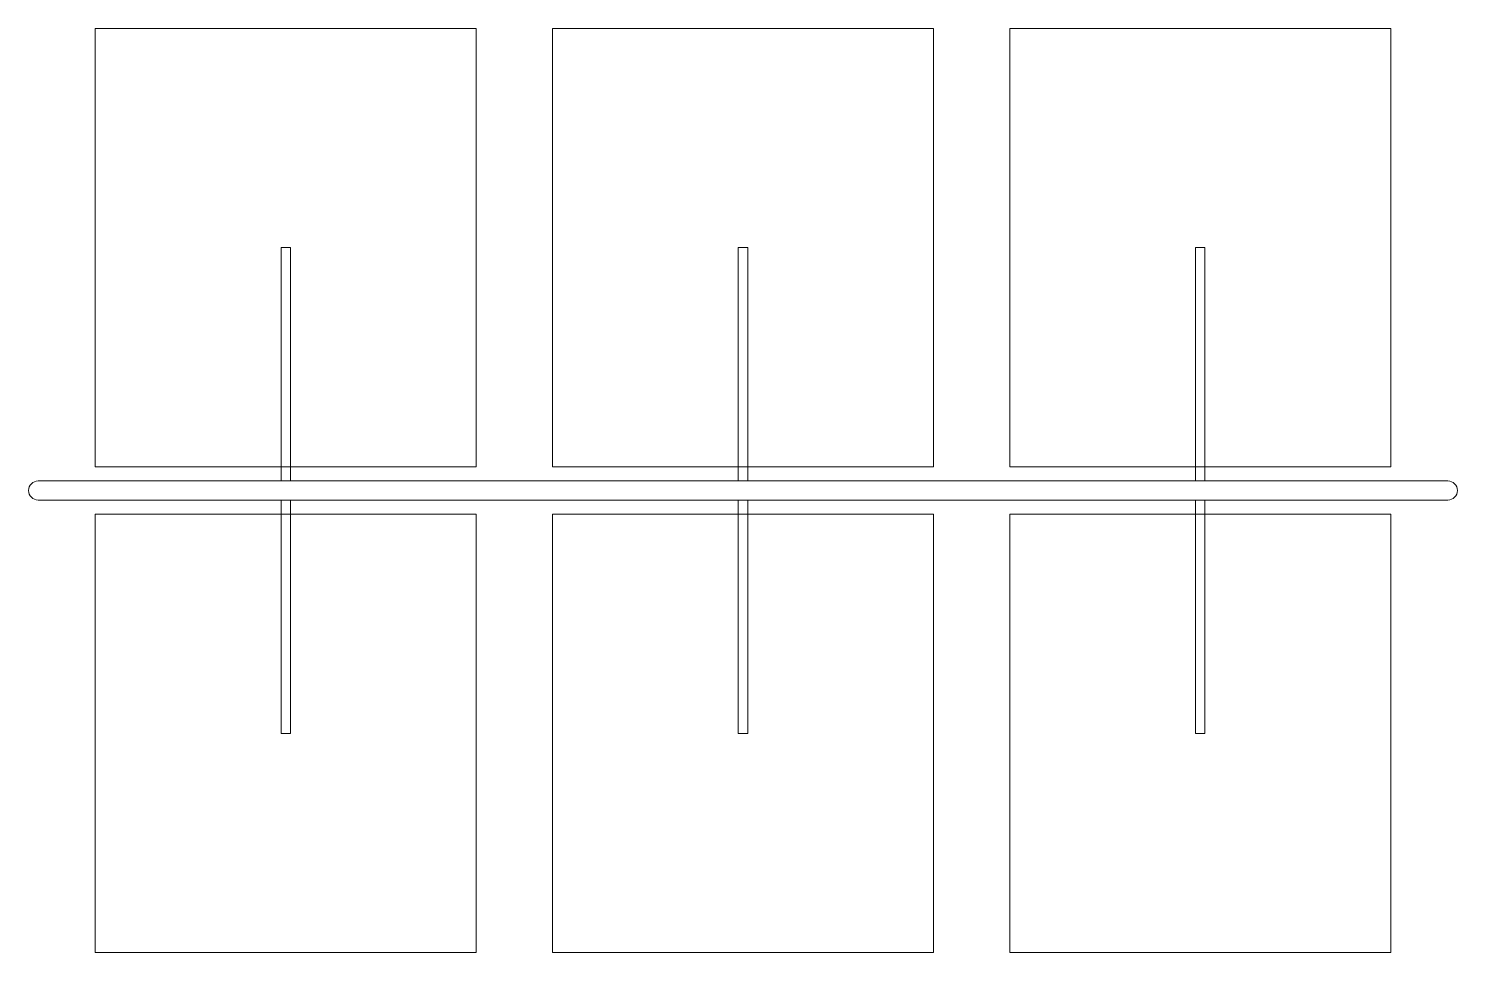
# Model space of a CAD drawing. Header units: inches. Extents: x -0.5 to 37, y 0 to 24.2.
import ezdxf

# ---------------------------------------------------------------- set-up
doc = ezdxf.new("R2010")
doc.units = ezdxf.units.IN
doc.layers.add('Buckets', color=2, linetype='CONTINUOUS', lineweight=0)
doc.layers.add('WaterLine', color=6, linetype='CONTINUOUS', lineweight=0)

msp = doc.modelspace()

# ---------------------------------------------------------------- linework, layer by layer
at = {"layer": 'Buckets'}
for p, q in [((11.25, 24.25), (1.25, 24.25)), ((1.25, 24.25), (1.25, 12.75)), ((11.25, 12.75), (11.25, 24.25)), ((23.25, 24.25), (13.25, 24.25)), ((13.25, 24.25), (13.25, 12.75)), ((23.25, 12.75), (23.25, 24.25)), ((35.25, 24.25), (25.25, 24.25)), ((25.25, 24.25), (25.25, 12.75)), ((35.25, 12.75), (35.25, 24.25)), ((1.25, 12.75), (11.25, 12.75)), ((13.25, 12.75), (23.25, 12.75)), ((25.25, 12.75), (35.25, 12.75)), ((11.25, 11.5), (1.25, 11.5)), ((1.25, 11.5), (1.25, 0)), ((11.25, 0), (11.25, 11.5)), ((23.25, 11.5), (13.25, 11.5)), ((13.25, 11.5), (13.25, 0)), ((23.25, 0), (23.25, 11.5)), ((35.25, 11.5), (25.25, 11.5)), ((25.25, 11.5), (25.25, 0)), ((35.25, 0), (35.25, 11.5)), ((1.25, 0), (11.25, 0)), ((13.25, 0), (23.25, 0)), ((25.25, 0), (35.25, 0))]:
    msp.add_line(p, q, dxfattribs=at)
at = {"layer": 'WaterLine'}
for p, q in [((6.125, 18.5), (6.125, 12.375)), ((6.125, 18.5), (6.375, 18.5)), ((6.375, 18.5), (6.375, 12.375)), ((18.125, 18.5), (18.125, 12.375)), ((18.125, 18.5), (18.375, 18.5)), ((18.375, 18.5), (18.375, 12.375)), ((30.125, 18.5), (30.125, 12.375)), ((30.125, 18.5), (30.375, 18.5)), ((30.375, 18.5), (30.375, 12.375)), ((36.75, 12.375), (-0.25, 12.375)), ((-0.5, 12.125), (-0.5, 12.125)), ((37, 12.125), (37, 12.125)), ((36.75, 11.875), (-0.25, 11.875)), ((6.125, 11.875), (6.125, 5.75)), ((6.375, 11.875), (6.375, 5.75)), ((18.125, 11.875), (18.125, 5.75)), ((18.375, 11.875), (18.375, 5.75)), ((30.125, 11.875), (30.125, 5.75)), ((30.375, 11.875), (30.375, 5.75)), ((6.125, 5.75), (6.375, 5.75)), ((18.125, 5.75), (18.375, 5.75)), ((30.125, 5.75), (30.375, 5.75))]:
    msp.add_line(p, q, dxfattribs=at)
for centre, start, end in [((-0.25, 12.125), 90, 180), ((36.75, 12.125), 0, 90), ((-0.25, 12.125), 180, 270), ((36.75, 12.125), 270, 0)]:
    msp.add_arc(centre, 0.25, start, end, dxfattribs=at)

doc.saveas('drawing.dxf')
